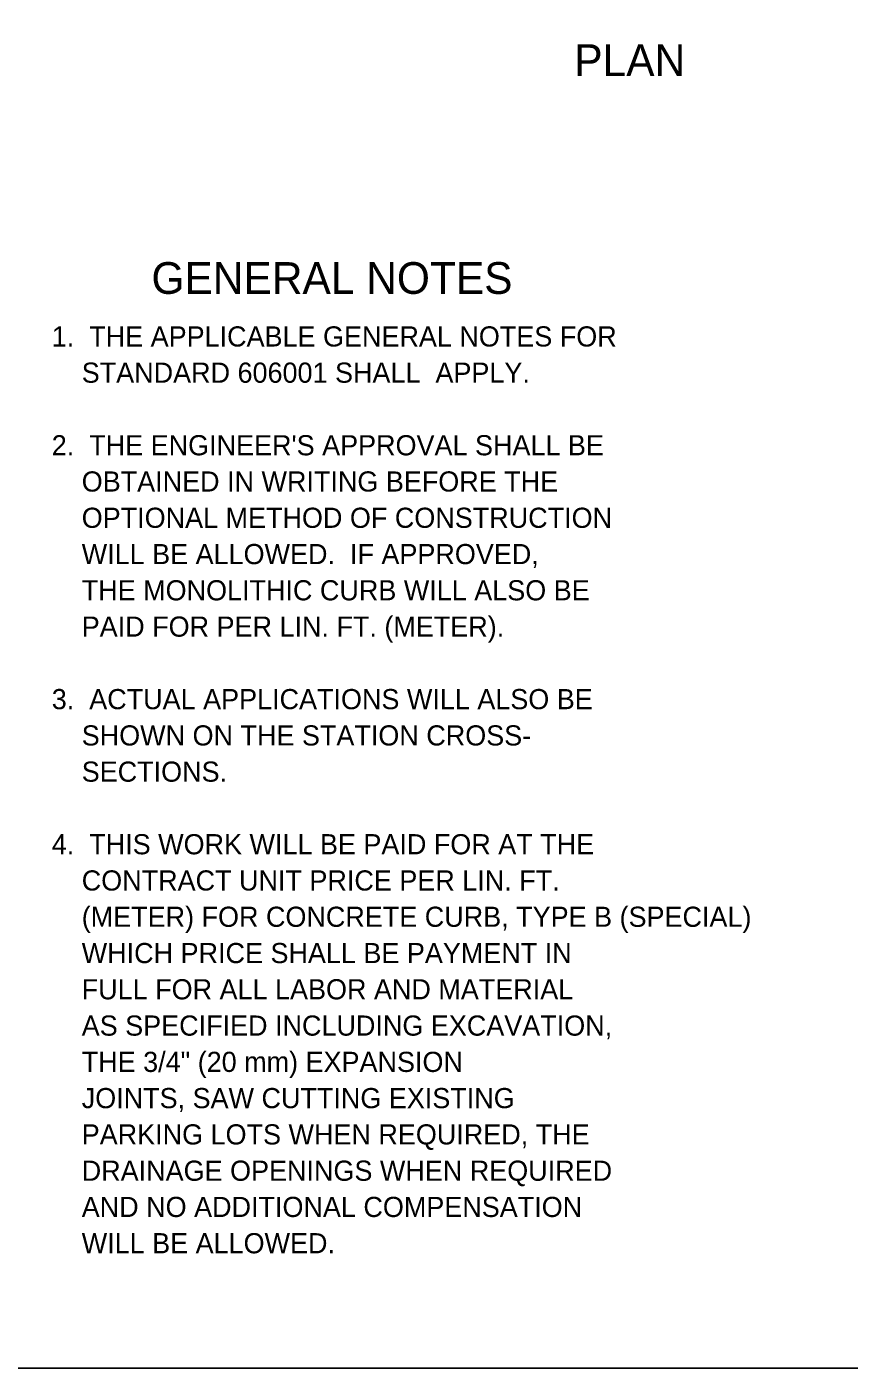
# Model space of a CAD drawing. Extents: x 2261376 to 2262006, y -3123652 to -3123252.
# Drawn here: x 2261513.6 to 2261637.9, y -3123651.6 to -3123448.7 of the extents above; entities that cross this region are included whole.
import ezdxf

# ---------------------------------------------------------------- set-up
doc = ezdxf.new("R2010")
doc.units = 0
doc.layers.add('Default', color=7, linetype='Continuous')
doc.layers.add('RD_Pr_Roadway_Notes', color=7, linetype='Continuous')

msp = doc.modelspace()

# ---------------------------------------------------------------- linework, layer by layer
at = {"layer": 'Default'}
msp.add_lwpolyline([(2261376.07, -3123651.62), (2262006.07, -3123651.62), (2262006.07, -3123251.62), (2261376.07, -3123251.62)], close=True, dxfattribs=at)

# ---------------------------------------------------------------- texts
at = {"layer": 'RD_Pr_Roadway_Notes'}
for s, height, p in [('PLAN', 4.8, (2261596.32, -3123456.17)), ('GENERAL NOTES', 4.8, (2261532.41, -3123489.12)), ('1.  THE APPLICABLE GENERAL NOTES FOR ', 3.048, (2261517.34, -3123497.08)), ('    STANDARD 606001 SHALL  APPLY.', 3.048, (2261517.34, -3123502.56)), ("2.  THE ENGINEER'S APPROVAL SHALL BE", 3.048, (2261517.34, -3123513.54)), ('    OBTAINED IN WRITING BEFORE THE', 3.048, (2261517.34, -3123519.02)), ('    OPTIONAL METHOD OF CONSTRUCTION', 3.048, (2261517.34, -3123524.51)), ('    WILL BE ALLOWED.  IF APPROVED,', 3.048, (2261517.34, -3123530)), ('    THE MONOLITHIC CURB WILL ALSO BE', 3.048, (2261517.34, -3123535.48)), ('    PAID FOR PER LIN. FT. (METER).', 3.048, (2261517.34, -3123540.97)), ('3.  ACTUAL APPLICATIONS WILL ALSO BE', 3.048, (2261517.34, -3123551.94)), ('    SHOWN ON THE STATION CROSS-', 3.048, (2261517.34, -3123557.43)), ('    SECTIONS.', 3.048, (2261517.34, -3123562.91)), ('4.  THIS WORK WILL BE PAID FOR AT THE', 3.048, (2261517.34, -3123573.89)), ('    CONTRACT UNIT PRICE PER LIN. FT.', 3.048, (2261517.34, -3123579.37)), ('    (METER) FOR CONCRETE CURB, TYPE B (SPECIAL)', 3.048, (2261517.34, -3123584.86)), ('    WHICH PRICE SHALL BE PAYMENT IN', 3.048, (2261517.34, -3123590.35)), ('    FULL FOR ALL LABOR AND MATERIAL', 3.048, (2261517.34, -3123595.83)), ('    AS SPECIFIED INCLUDING EXCAVATION,', 3.048, (2261517.34, -3123601.32)), ('    THE 3/4" (20 mm) EXPANSION', 3.048, (2261517.34, -3123606.81)), ('    JOINTS, SAW CUTTING EXISTING', 3.048, (2261517.34, -3123612.29)), ('    PARKING LOTS WHEN REQUIRED, THE', 3.048, (2261517.34, -3123617.78)), ('    DRAINAGE OPENINGS WHEN REQUIRED', 3.048, (2261517.34, -3123623.27)), ('    AND NO ADDITIONAL COMPENSATION', 3.048, (2261517.34, -3123628.75)), ('    WILL BE ALLOWED.', 3.048, (2261517.34, -3123634.24))]:
    msp.add_text(s, height=height, dxfattribs=at).set_placement(p)

doc.saveas('drawing.dxf')
